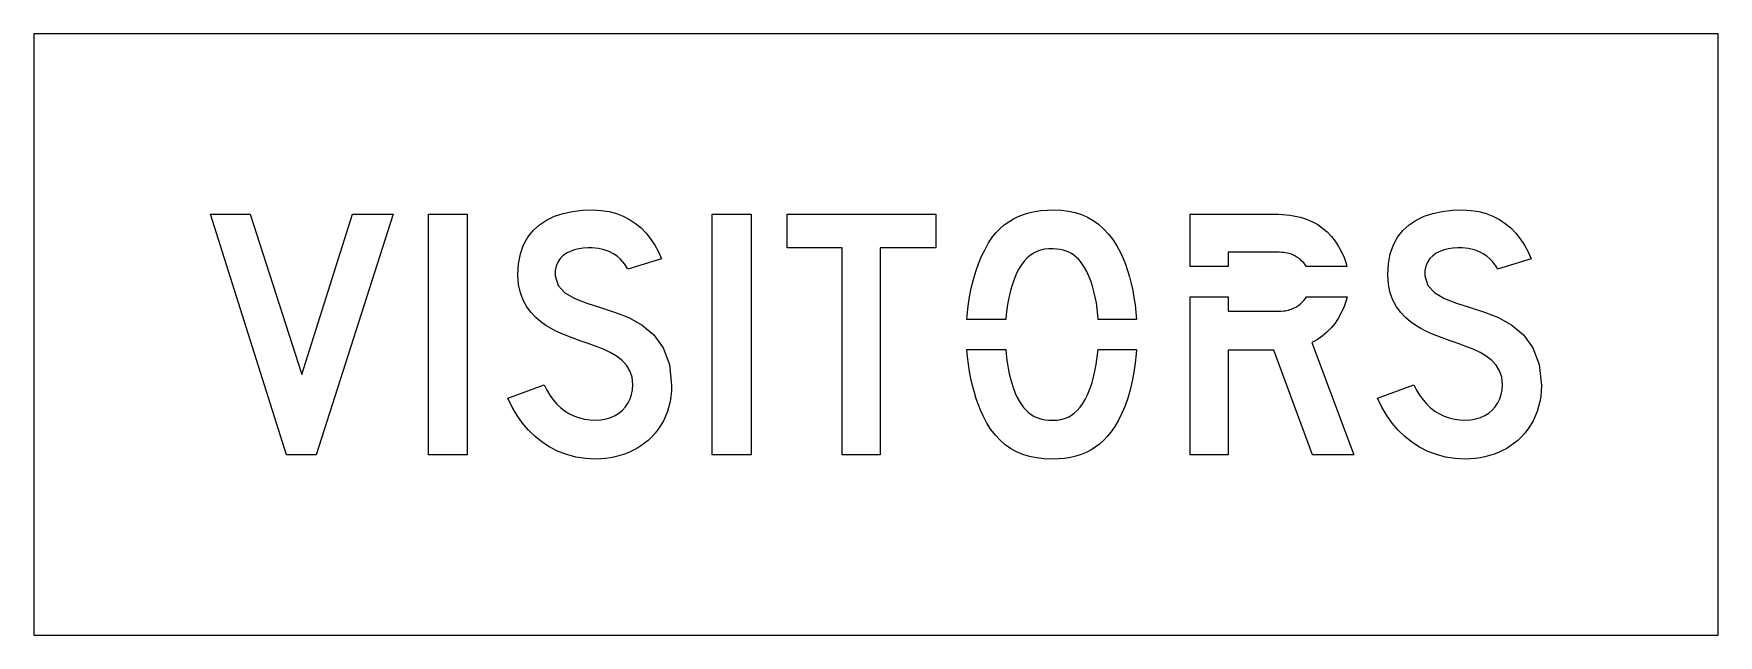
# Model space of a CAD drawing. Extents: x 0 to 28, y 0 to 10.
import ezdxf

# ---------------------------------------------------------------- set-up
doc = ezdxf.new("R2010")
doc.units = 0
doc.layers.add('CUT', color=7, linetype='Continuous')
doc.layers.add('OUTSIDE', color=1, linetype='Continuous')

msp = doc.modelspace()

# ---------------------------------------------------------------- linework, layer by layer
at = {"layer": 'CUT'}
for points in [[(10.5326, 3.7208), (10.5018, 3.642), (10.4658, 3.5664), (10.4246, 3.494), (10.3786, 3.4244), (10.3274, 3.3588), (10.2714, 3.2968), (10.2106, 3.2384), (10.1526, 3.1912), (10.0914, 3.1476), (10.027, 3.1076), (9.9598, 3.0712), (9.8902, 3.0388), (9.8174, 3.0104), (9.7426, 2.9864), (9.6658, 2.9664), (9.587, 2.9504), (9.5062, 2.9392), (9.4238, 2.932), (9.3402, 2.93), (9.1722, 2.938), (9.0118, 2.9628), (8.8598, 3.0028), (8.7154, 3.0576), (8.5798, 3.1264), (8.4526, 3.2088), (8.3342, 3.3036), (8.225, 3.41), (8.1246, 3.528), (8.0338, 3.656), (7.9522, 3.7936), (7.8806, 3.9404), (8.4842, 4.1648), (8.529, 4.0736), (8.5798, 3.9896), (8.6358, 3.9128), (8.697, 3.8436), (8.7626, 3.782), (8.8334, 3.728), (8.9082, 3.682), (8.9874, 3.644), (9.0702, 3.6144), (9.157, 3.5928), (9.247, 3.58), (9.3402, 3.5756), (9.429, 3.5808), (9.5126, 3.5956), (9.5906, 3.62), (9.6626, 3.6536), (9.7278, 3.6948), (9.7858, 3.744), (9.8366, 3.8), (9.879, 3.8624), (9.9126, 3.9308), (9.9374, 4.0044), (9.9526, 4.0824), (9.9578, 4.1648), (9.9454, 4.2892), (9.9098, 4.3968), (9.8534, 4.4896), (9.7786, 4.57), (9.6882, 4.6392), (9.5842, 4.7), (9.4694, 4.754), (9.3466, 4.8032), (9.2178, 4.8496), (9.0854, 4.8956), (8.9526, 4.9428), (8.821, 4.9928), (8.7558, 5.0208), (8.681, 5.0552), (8.5998, 5.0972), (8.515, 5.1484), (8.429, 5.2092), (8.3458, 5.2808), (8.267, 5.364), (8.1962, 5.4596), (8.1362, 5.5692), (8.0898, 5.6936), (8.0598, 5.8332), (8.049, 5.9896), (8.0602, 6.176), (8.0918, 6.3424), (8.1438, 6.49), (8.2138, 6.6188), (8.3014, 6.7304), (8.4054, 6.8244), (8.5238, 6.9024), (8.6562, 6.9648), (8.801, 7.012), (8.957, 7.0448), (9.1234, 7.064), (9.2982, 7.07), (9.4346, 7.0636), (9.5638, 7.044), (9.685, 7.012), (9.799, 6.9684), (9.905, 6.9132), (10.0034, 6.8472), (10.0946, 6.7712), (10.1778, 6.6856), (10.2534, 6.5904), (10.3218, 6.4872), (10.3822, 6.3752), (10.435, 6.256), (9.8738, 6.0876), (9.8706, 6.0944), (9.861, 6.1128), (9.8446, 6.1404), (9.8206, 6.1756), (9.7882, 6.2156), (9.7474, 6.258), (9.697, 6.3008), (9.6366, 6.3412), (9.5658, 6.378), (9.4838, 6.4076), (9.3902, 6.4288), (9.2842, 6.4384), (9.2094, 6.4396), (9.1342, 6.4344), (9.0594, 6.4236), (8.987, 6.406), (8.9182, 6.3812), (8.8542, 6.3492), (8.7974, 6.3092), (8.7486, 6.2608), (8.7098, 6.2036), (8.6822, 6.1376), (8.6674, 6.0616), (8.6666, 5.9756), (8.7166, 5.8132), (8.8298, 5.6912), (8.993, 5.5976), (9.1938, 5.5212), (9.419, 5.4504), (9.6562, 5.3736), (9.8918, 5.28), (10.1138, 5.1572), (10.3086, 4.9944), (10.4638, 4.78), (10.5666, 4.5028), (10.6034, 4.1508), (10.6006, 4.0604), (10.5918, 3.972), (10.5778, 3.886), (10.5578, 3.802)], [(17.6218, 5.7164), (17.597, 5.806), (17.569, 5.8912), (17.5378, 5.9712), (17.5038, 6.0464), (17.4666, 6.1156), (17.4342, 6.166), (17.4006, 6.2108), (17.3658, 6.2508), (17.3286, 6.2864), (17.2898, 6.3172), (17.249, 6.344), (17.2058, 6.3664), (17.1598, 6.3852), (17.1114, 6.4), (17.0598, 6.4116), (17.005, 6.4196), (16.947, 6.4244), (16.8722, 6.4244), (16.8018, 6.4176), (16.7358, 6.4032), (16.6738, 6.3816), (16.6158, 6.3524), (16.5614, 6.3156), (16.5102, 6.2716), (16.4626, 6.2196), (16.4182, 6.16), (16.3766, 6.0924), (16.3378, 6.0168), (16.3014, 5.9332), (16.2778, 5.8712), (16.2562, 5.8044), (16.2362, 5.7332), (16.2178, 5.6584), (16.2018, 5.5804), (16.1874, 5.5), (16.1754, 5.4176), (16.1654, 5.3336), (16.1576, 5.251), (15.5111, 5.251), (15.5154, 5.3164), (15.5322, 5.4724), (15.555, 5.624), (15.5842, 5.7708), (15.619, 5.9124), (15.6594, 6.048), (15.7054, 6.1772), (15.7562, 6.2996), (15.8118, 6.4148), (15.8722, 6.522), (15.9366, 6.6212), (15.9982, 6.6948), (16.0634, 6.7616), (16.1322, 6.8216), (16.2054, 6.8748), (16.283, 6.9212), (16.3646, 6.9616), (16.4514, 6.9952), (16.5426, 7.0224), (16.6394, 7.0436), (16.741, 7.0584), (16.8482, 7.0672), (16.9614, 7.07), (17.0842, 7.0656), (17.2014, 7.0512), (17.3122, 7.0276), (17.417, 6.9936), (17.5166, 6.95), (17.6102, 6.8964), (17.699, 6.8324), (17.7826, 6.7584), (17.8614, 6.6736), (17.9354, 6.578), (18.0046, 6.4716), (18.0702, 6.3544), (18.1106, 6.2636), (18.1482, 6.1668), (18.1826, 6.0648), (18.2138, 5.9576), (18.2418, 5.8464), (18.2666, 5.7316), (18.2874, 5.6132), (18.305, 5.4924), (18.3186, 5.3696), (18.3281, 5.251), (17.6951, 5.251), (17.6894, 5.3204), (17.6774, 5.4244), (17.6622, 5.5252), (17.6438, 5.6228)], [(25.0138, 3.802), (24.9886, 3.7208), (24.9578, 3.642), (24.9218, 3.5664), (24.8806, 3.494), (24.8346, 3.4244), (24.7834, 3.3588), (24.7274, 3.2968), (24.6666, 3.2384), (24.6086, 3.1912), (24.5474, 3.1476), (24.483, 3.1076), (24.4158, 3.0712), (24.3462, 3.0388), (24.2734, 3.0104), (24.1986, 2.9864), (24.1218, 2.9664), (24.043, 2.9504), (23.9622, 2.9392), (23.8798, 2.932), (23.7962, 2.93), (23.6282, 2.938), (23.4678, 2.9628), (23.3158, 3.0028), (23.1714, 3.0576), (23.0358, 3.1264), (22.9086, 3.2088), (22.7902, 3.3036), (22.681, 3.41), (22.5806, 3.528), (22.4898, 3.656), (22.4082, 3.7936), (22.3366, 3.9404), (22.9402, 4.1648), (22.985, 4.0736), (23.0358, 3.9896), (23.0918, 3.9128), (23.153, 3.8436), (23.2186, 3.782), (23.2894, 3.728), (23.3642, 3.682), (23.4434, 3.644), (23.5262, 3.6144), (23.613, 3.5928), (23.703, 3.58), (23.7962, 3.5756), (23.885, 3.5808), (23.9686, 3.5956), (24.0466, 3.62), (24.1186, 3.6536), (24.1838, 3.6948), (24.2418, 3.744), (24.2926, 3.8), (24.335, 3.8624), (24.3686, 3.9308), (24.3934, 4.0044), (24.4086, 4.0824), (24.4138, 4.1648), (24.4014, 4.2892), (24.3658, 4.3968), (24.3094, 4.4896), (24.2346, 4.57), (24.1442, 4.6392), (24.0402, 4.7), (23.9254, 4.754), (23.8026, 4.8032), (23.6738, 4.8496), (23.5414, 4.8956), (23.4086, 4.9428), (23.277, 4.9928), (23.2118, 5.0208), (23.137, 5.0552), (23.0558, 5.0972), (22.971, 5.1484), (22.885, 5.2092), (22.8018, 5.2808), (22.723, 5.364), (22.6522, 5.4596), (22.5922, 5.5692), (22.5458, 5.6936), (22.5158, 5.8332), (22.505, 5.9896), (22.5162, 6.176), (22.5478, 6.3424), (22.5998, 6.49), (22.6698, 6.6188), (22.7574, 6.7304), (22.8614, 6.8244), (22.9798, 6.9024), (23.1122, 6.9648), (23.257, 7.012), (23.413, 7.0448), (23.5794, 7.064), (23.7542, 7.07), (23.8906, 7.0636), (24.0198, 7.044), (24.141, 7.012), (24.255, 6.9684), (24.361, 6.9132), (24.4594, 6.8472), (24.5506, 6.7712), (24.6338, 6.6856), (24.7094, 6.5904), (24.7778, 6.4872), (24.8382, 6.3752), (24.891, 6.256), (24.3298, 6.0876), (24.3266, 6.0944), (24.317, 6.1128), (24.3006, 6.1404), (24.2766, 6.1756), (24.2442, 6.2156), (24.2034, 6.258), (24.153, 6.3008), (24.0926, 6.3412), (24.0218, 6.378), (23.9398, 6.4076), (23.8462, 6.4288), (23.7402, 6.4384), (23.6654, 6.4396), (23.5902, 6.4344), (23.5154, 6.4236), (23.443, 6.406), (23.3742, 6.3812), (23.3102, 6.3492), (23.2534, 6.3092), (23.2046, 6.2608), (23.1658, 6.2036), (23.1382, 6.1376), (23.1234, 6.0616), (23.1226, 5.9756), (23.1726, 5.8132), (23.2858, 5.6912), (23.449, 5.5976), (23.6498, 5.5212), (23.875, 5.4504), (24.1122, 5.3736), (24.3478, 5.28), (24.5698, 5.1572), (24.7646, 4.9944), (24.9198, 4.78), (25.0226, 4.5028), (25.0594, 4.1508), (25.0566, 4.0604), (25.0478, 3.972), (25.0338, 3.886)], [(3.6002, 7), (4.4562, 4.3332), (5.2986, 7), (5.9722, 7), (4.695, 3), (4.2038, 3), (2.9406, 7)], [(6.5614, 3), (6.5614, 7), (7.207, 7), (7.207, 3)], [(11.9226, 3), (11.277, 3), (11.277, 7), (11.9226, 7)], [(13.4382, 6.4384), (12.5262, 6.4384), (12.5262, 7), (14.9962, 7), (14.9962, 6.4384), (14.0698, 6.4384), (14.0698, 3), (13.4382, 3)], [(21.0126, 6.2756), (20.9754, 6.2984), (20.9514, 6.3116), (20.929, 6.3228), (20.9066, 6.3328), (20.8838, 6.3412), (20.8602, 6.3484), (20.835, 6.3544), (20.8074, 6.3592), (20.777, 6.3628), (20.7426, 6.3652), (20.7038, 6.3672), (20.6598, 6.368), (20.6106, 6.3684), (19.8526, 6.3684), (19.8526, 6.1282), (19.221, 6.1282), (19.221, 7), (20.5402, 7), (20.6154, 6.9992), (20.687, 6.9976), (20.7546, 6.994), (20.8194, 6.9892), (20.881, 6.9824), (20.9402, 6.9736), (20.997, 6.9628), (21.0518, 6.95), (21.1046, 6.9348), (21.1562, 6.9172), (21.2066, 6.8968), (21.2562, 6.8736), (21.3418, 6.8264), (21.4226, 6.7696), (21.4986, 6.704), (21.5686, 6.6308), (21.6322, 6.5508), (21.6894, 6.4648), (21.739, 6.374), (21.781, 6.2792), (21.8146, 6.1808), (21.8276, 6.1282), (21.1536, 6.1282), (21.1362, 6.1552), (21.1094, 6.1892), (21.0798, 6.2208), (21.0478, 6.2496)], [(19.8526, 5.6262), (19.8526, 5.386), (20.6106, 5.386), (20.657, 5.3864), (20.699, 5.3872), (20.7366, 5.3892), (20.7706, 5.3916), (20.8014, 5.3952), (20.8298, 5.4), (20.8562, 5.406), (20.8806, 5.4128), (20.9046, 5.4216), (20.9278, 5.4316), (20.9514, 5.4428), (20.9754, 5.456), (21.0126, 5.4788), (21.0478, 5.5048), (21.0798, 5.5336), (21.1094, 5.5652), (21.1362, 5.5992), (21.1536, 5.6262), (21.8291, 5.6262), (21.8146, 5.5652), (21.7806, 5.4656), (21.7382, 5.3692), (21.6878, 5.2772), (21.6294, 5.1904), (21.5642, 5.11), (21.4926, 5.0364), (21.4146, 4.9708), (21.331, 4.914), (21.2422, 4.8668), (21.9438, 3), (21.2562, 3), (20.6106, 4.7404), (19.8526, 4.7404), (19.8526, 3), (19.221, 3), (19.221, 5.6262)], [(18.1846, 3.9436), (18.139, 3.8128), (18.0878, 3.6904), (18.0314, 3.5764), (17.969, 3.4724), (17.9014, 3.3788), (17.8434, 3.3052), (17.781, 3.2384), (17.7146, 3.1784), (17.6442, 3.1252), (17.5698, 3.0788), (17.491, 3.0384), (17.4082, 3.0048), (17.3214, 2.9776), (17.2306, 2.9564), (17.1354, 2.9416), (17.0362, 2.9328), (16.933, 2.93), (16.797, 2.9344), (16.6694, 2.9488), (16.5502, 2.9724), (16.4382, 3.0064), (16.3338, 3.05), (16.2366, 3.1036), (16.1462, 3.1676), (16.0618, 3.2416), (15.9838, 3.3264), (15.9114, 3.422), (15.8442, 3.5284), (15.7822, 3.6456), (15.7414, 3.7336), (15.703, 3.8292), (15.6674, 3.9312), (15.6346, 4.0384), (15.605, 4.1508), (15.5786, 4.2668), (15.5562, 4.3856), (15.537, 4.5064), (15.5218, 4.6284), (15.5108, 4.749), (16.1569, 4.749), (16.1626, 4.6776), (16.1746, 4.5744), (16.1902, 4.4736), (16.2086, 4.3756), (16.2302, 4.2808), (16.2554, 4.1904), (16.2834, 4.1048), (16.3146, 4.0248), (16.3486, 3.9512), (16.3858, 3.8844), (16.4182, 3.834), (16.4526, 3.7884), (16.489, 3.7472), (16.5278, 3.7104), (16.5686, 3.6784), (16.6122, 3.6508), (16.6582, 3.6276), (16.707, 3.6088), (16.759, 3.594), (16.8138, 3.5836), (16.8718, 3.5776), (16.933, 3.5756), (17.0046, 3.5788), (17.0714, 3.5884), (17.1342, 3.6052), (17.193, 3.6284), (17.2482, 3.6588), (17.2998, 3.6964), (17.3482, 3.7412), (17.3938, 3.7936), (17.4366, 3.8536), (17.4766, 3.9216), (17.5146, 3.9972), (17.5506, 4.0808), (17.5714, 4.1368), (17.5914, 4.2), (17.6102, 4.2688), (17.6282, 4.342), (17.6446, 4.4196), (17.6594, 4.5), (17.6726, 4.5824), (17.6838, 4.666), (17.6929, 4.749), (18.3281, 4.749), (18.3238, 4.6784), (18.3082, 4.5236), (18.2862, 4.3716), (18.2582, 4.224), (18.2242, 4.0808)]]:
    msp.add_lwpolyline(points, close=True, dxfattribs=at)
at = {"layer": 'OUTSIDE'}
msp.add_lwpolyline([(0, 0), (28, 0), (28, 10), (0, 10)], close=True, dxfattribs=at)

doc.saveas('drawing.dxf')
